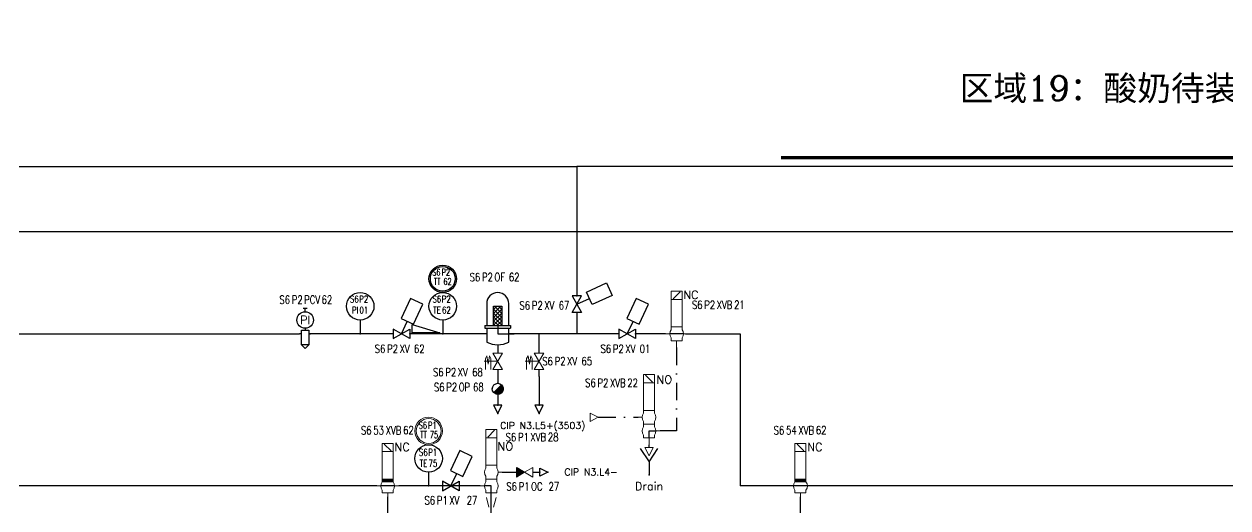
# Model space of a CAD drawing. Header units: inches. Extents: x 16718 to 18814, y 21622 to 22944.
# Drawn here: x 17290.4 to 17728, y 22768.4 to 22944.4 of the extents above; entities that cross this region are included whole.
import ezdxf
from ezdxf.enums import TextEntityAlignment as Align

# ---------------------------------------------------------------- set-up
doc = ezdxf.new("R2010")
doc.units = ezdxf.units.IN
doc.header["$MEASUREMENT"] = 0
doc.linetypes.add('ACAD_ISO02W100', pattern=[15, 12, -3])
doc.linetypes.add('DASHDOT2', pattern=[12.7, 6.35, -3.175, 0, -3.175])
doc.layers.add('31 Equipment', color=7, linetype='Continuous', lineweight=9)
doc.layers.add('33 Instruments Labels', color=7, linetype='Continuous', lineweight=9)
for name, color, linetype in [('CUVERIE', 7, 'Continuous'), ('LIBELLE-INSTRUM', 7, 'Continuous'), ('MATERIEL-DIVERS', 7, 'Continuous'), ('POMPES-PROCESS', 7, 'Continuous'), ('REPERES', 7, 'Continuous'), ('TEXTES', 7, 'Continuous'), ('TITRE', 7, 'Continuous'), ('TUYAUTERIE-EGOUT', 32, 'Continuous'), ('TUYAUTERIE-GAZ', 3, 'Continuous'), ('TUYAUTERIE-NEP', 4, 'DASHDOT2'), ('TUYAUTERIE-VAPEUR', 6, 'Continuous'), ('TUYAUTERIE-VAPEUR PROCESS', 6, 'Continuous'), ('TXT_FR', 7, 'Continuous'), ('VANNES', 7, 'Continuous')]:
    doc.layers.add(name, color=color, linetype=linetype)
doc.layers.get('REPERES').off()
doc.styles.add('ROMANC', font='romanc')
doc.styles.add('ROMANS', font='ROMANS.SHX')
pattern_1 = [(45, (0, 0), (-0.02245064, 0.02245064), [])]

# ---------------------------------------------------------------- blocks, each defined once
blk = doc.blocks.new('APV-VLV-SSEAT-M+MP42-3')
at = {"layer": '31 Equipment'}
h = blk.add_hatch(dxfattribs=at)
h.set_pattern_fill('ANSI31', color=256, scale=0.01, style=0)
h.set_pattern_definition(pattern_1)
h.paths.add_polyline_path([(2, 2.5), (-2, 2.5), (-2, 1.5), (2, 1.5)])
at = {"layer": '31 Equipment', "ltscale": 38}
for p, q in [((1.25, 15.25), (-1.25, 12.75)), ((-4, 0), (-2.5, 0)), ((-2, 2.5), (-2, 1.5)), ((-2, 1.5), (2, 1.5)), ((2, 2.5), (2, 1.5)), ((-2, -2.5), (-2, -1.5)), ((2, -2.5), (-2, -2.5)), ((-2, -2.5), (2, -2.5)), ((0, -2.5), (0, -5)), ((2, -2.5), (2, -1.5))]:
    blk.add_line(p, q, dxfattribs=at)
at = {"layer": '31 Equipment', "lineweight": 30}
blk.add_line((-2.5, 0), (2.5, 0), dxfattribs=at)
at = {"layer": '31 Equipment'}
blk.add_line((2.5, 0), (4, 0), dxfattribs=at)
at = {"layer": '31 Equipment', "ltscale": 38}
for points in [[(-2, 12.5), (2, 12.5), (2, 15.5), (-2, 15.5)], [(-2, 2.5), (2, 2.5), (2, 12.5), (-2, 12.5)]]:
    blk.add_lwpolyline(points, close=True, dxfattribs=at)
for start, end in [(143.1301, 216.8699), (323.1301, 36.8699)]:
    blk.add_arc((0, 0), 2.5, start, end, dxfattribs=at)
blk = doc.blocks.new('APV-FCE-GEN-REDCON-1')
at = {"layer": '31 Equipment', "color": 7}
for p, q in [((-2.5, 2.5), (2.5, 1.25)), ((2.5, 1.25), (2.5, 1.25)), ((2.5, -1.25), (-2.5, -2.5))]:
    blk.add_line(p, q, dxfattribs=at)
blk = doc.blocks.new('INSTR-M-L-TE')
at = {"color": 7, "extrusion": (0, -1, 0)}
blk.add_point((0, -10), dxfattribs=at)
at = {"layer": 'MATERIEL-DIVERS', "color": 7}
blk.add_line((0, -5), (0, -10), dxfattribs=at)
blk.add_circle((0, 0), 5, dxfattribs=at)
at = {"layer": 'LIBELLE-INSTRUM', "style": 'ROMANS', "width": 0.8, "flags": 8}
blk.add_attdef('TE', text='', height=3, dxfattribs=at).set_placement((0, 0), align=Align.MIDDLE)
blk = doc.blocks.new('APV-VLV-SSEAT-SW43-41')
at = {"layer": '31 Equipment', "ltscale": 38}
for p, q in [((1.25, 20.25), (-1.25, 17.75)), ((-2, 7.5), (-2, 6.5)), ((2, 7.5), (2, 6.5)), ((2.5, 5), (4, 5)), ((-2.5, 0), (-4, 0)), ((-2, 2.5), (-2, 3.5)), ((-2, 2.5), (2, 2.5)), ((-2, 2.5), (-2, 1.5)), ((2, 2.5), (2, 3.5)), ((2, 2.5), (2, 1.5)), ((-2, -1.5), (-2, -2.5)), ((-2, -2.5), (2, -2.5)), ((0, -2.5), (0, -5)), ((2, -1.5), (2, -2.5))]:
    blk.add_line(p, q, dxfattribs=at)
at = {"layer": '31 Equipment', "lineweight": 30}
for p, q in [((0, 0), (-2.5, 0)), ((0, -2.5), (0, 0))]:
    blk.add_line(p, q, dxfattribs=at)
at = {"layer": '31 Equipment', "ltscale": 38}
for points in [[(-2, 17.5), (2, 17.5), (2, 20.5), (-2, 20.5)], [(-2, 7.5), (2, 7.5), (2, 17.5), (-2, 17.5)]]:
    blk.add_lwpolyline(points, close=True, dxfattribs=at)
for centre, start, end in [((0, 5), 143.1301, 216.8699), ((0, 5), 323.1301, 36.8699), ((0, 0), 143.1301, 216.8699), ((0, 0), 323.1301, 36.8699)]:
    blk.add_arc(centre, 2.5, start, end, dxfattribs=at)
blk = doc.blocks.new('APV-INS-F-L-TT')
at = {"layer": '31 Equipment'}
for radius in [5, 4.5]:
    blk.add_circle((0, 0), radius, dxfattribs=at)
blk = doc.blocks.new('EGOUT')
at = {"color": 7}
for p, q in [((-3.2, 9.61), (0, 4.81)), ((0, 4.81), (3.2, 9.61)), ((0, 4.81), (0, 0))]:
    blk.add_line(p, q, dxfattribs=at)
at = {"color": 7, "extrusion": (0, -1, 0)}
blk.add_point((0, 0), dxfattribs=at)
at = {"layer": 'POMPES-PROCESS', "style": 'ROMANS'}
blk.add_attdef('EGOUT', text='', height=3, dxfattribs=at).set_placement((0, -4), align=Align.MIDDLE)
blk = doc.blocks.new('APV-SIGN-ARW-FLOW-1')
at = {"layer": '31 Equipment'}
for p, q in [((-1.5, -1.5), (-1.5, 1.5)), ((-1.5, 1.5), (1.5, 0)), ((1.5, 0), (-1.5, -1.5))]:
    blk.add_line(p, q, dxfattribs=at)
blk = doc.blocks.new('APV-VLV-SSEAT-SW42-3')
at = {"layer": '31 Equipment', "ltscale": 38}
for p, q in [((1.25, 15.25), (-1.25, 12.75)), ((-2, 2.5), (-2, 1.5)), ((2, 2.5), (2, 1.5)), ((-2, -2.5), (-2, -1.5)), ((2, -2.5), (-2, -2.5)), ((-2, -2.5), (2, -2.5)), ((0, -2.5), (0, -5)), ((2, -2.5), (2, -1.5))]:
    blk.add_line(p, q, dxfattribs=at)
at = {"layer": '31 Equipment'}
for p, q in [((-4, 0), (-2.5, 0)), ((2.5, 0), (4, 0))]:
    blk.add_line(p, q, dxfattribs=at)
at = {"layer": '31 Equipment', "lineweight": 30}
blk.add_line((2.5, 0), (-2.5, 0), dxfattribs=at)
at = {"layer": '31 Equipment', "ltscale": 38}
for points in [[(-2, 12.5), (2, 12.5), (2, 15.5), (-2, 15.5)], [(-2, 2.5), (2, 2.5), (2, 12.5), (-2, 12.5)]]:
    blk.add_lwpolyline(points, close=True, dxfattribs=at)
for start, end in [(143.1301, 216.8699), (323.1301, 36.8699)]:
    blk.add_arc((0, 0), 2.5, start, end, dxfattribs=at)
blk = doc.blocks.new('FLE23-A')
at = {"color": 7}
for p, q in [((0, 1.5), (-3, 0)), ((-3, 0), (0, -1.5)), ((0, -1.5), (0, 1.5))]:
    blk.add_line(p, q, dxfattribs=at)
at = {"layer": 'MATERIEL-DIVERS', "color": 7, "extrusion": (-1, 0, 0)}
blk.add_point((-3, 0), dxfattribs=at)
at = {"layer": 'MATERIEL-DIVERS', "color": 2}
for p in [(-3, 0), (0, 0)]:
    blk.add_point(p, dxfattribs=at)
at = {"layer": 'MATERIEL-DIVERS', "color": 7, "extrusion": (1, 0, 0)}
blk.add_point((0, 0), dxfattribs=at)
blk = doc.blocks.new('INSTR-M-L-PI')
at = {"color": 7, "extrusion": (0, -1, 0)}
blk.add_point((0, -10), dxfattribs=at)
at = {"layer": 'MATERIEL-DIVERS', "color": 7}
blk.add_line((0, -5), (0, -10), dxfattribs=at)
blk.add_circle((0, 0), 5, dxfattribs=at)
at = {"layer": 'LIBELLE-INSTRUM', "style": 'ROMANS', "width": 0.8, "flags": 8}
blk.add_attdef('PI', text='', height=3, dxfattribs=at).set_placement((0, 0), align=Align.MIDDLE)
blk = doc.blocks.new('DETR12MODIF')
at = {"layer": 'MATERIEL-DIVERS', "color": 7}
for p, q in [((-0.67, 9.33), (0.67, 9.33)), ((0, 8), (0, 9.33)), ((-1.33, 0), (-2, 0)), ((-1.33, -4), (-1.33, 1.33)), ((-1.33, 1.33), (1.33, 1.33)), ((1.33, 1.33), (1.33, -4)), ((1.33, 0), (2, 0)), ((-1.33, -4), (0, -5.33)), ((1.33, -4), (-1.33, -4)), ((0, -5.33), (1.33, -4))]:
    blk.add_line(p, q, dxfattribs=at)
at = {"layer": 'MATERIEL-DIVERS'}
blk.add_line((0, 2), (0, 1.33), dxfattribs=at)
blk.add_circle((0, 5), 3, dxfattribs=at)
at = {"layer": 'MATERIEL-DIVERS', "style": 'ROMANS'}
blk.add_text('PI', height=3, dxfattribs=at).set_placement((0, 5), align=Align.MIDDLE)
blk = doc.blocks.new('*X53')
at = {"color": 0}
for p, q in [((688.5, 377.37), (691.13, 380)), ((688.5, 378.79), (689.71, 380)), ((688.5, 375.96), (691.5, 378.96)), ((688.5, 374.54), (691.5, 377.54)), ((688.5, 373.13), (691.5, 376.13)), ((689.78, 373), (691.5, 374.72)), ((691.2, 373), (691.5, 373.3))]:
    blk.add_line(p, q, dxfattribs=at)
blk = doc.blocks.new('SAFILT')
for p, q in [((-4, 11), (-4, 3)), ((-1.5, 3), (-1.5, 10)), ((-1.5, 10), (1.5, 10)), ((1.5, 10), (1.5, 3)), ((4, 3), (4, 11)), ((-4, 0), (-6, 0)), ((-4.68, 3), (-4.68, 2)), ((-4.68, 3), (4.68, 3)), ((-4.68, 2), (4.68, 2)), ((-4, 2), (-4, -3)), ((0, 3), (0, 0)), ((0, 0), (6, 0)), ((4, -3), (4, 2)), ((4.68, 3), (4.68, 2)), ((0, -4), (0, -6))]:
    blk.add_line(p, q)
for centre, radius, start, end in [((0, 11), 4, 0, 180), ((0, 4.5), 8.5, 241.9275, 298.0725)]:
    blk.add_arc(centre, radius, start, end)
at = {"xscale": -1}
blk.add_blockref('*X53', (690, -370), dxfattribs=at)
blk.add_blockref('*X53', (-690, -370))
blk = doc.blocks.new('*X56')
at = {"color": 0}
for p, q in [((96.5, 163), (103.5, 170)), ((96.5, 162.9), (103.6, 170)), ((96.5, 162.9), (103.6, 170)), ((96.5, 162.9), (103.6, 170)), ((96.6, 162.9), (103.6, 169.9)), ((96.6, 162.9), (103.6, 169.9)), ((96.6, 162.8), (103.7, 169.9)), ((96.6, 162.8), (103.7, 169.9)), ((96.6, 162.8), (103.7, 169.9)), ((96.7, 162.8), (103.7, 169.8)), ((96.7, 162.7), (103.8, 169.8)), ((96.7, 162.7), (103.8, 169.8)), ((96.7, 162.7), (103.8, 169.8)), ((96.8, 162.7), (103.8, 169.7)), ((96.8, 162.7), (103.8, 169.7)), ((96.8, 162.6), (103.9, 169.7)), ((96.8, 162.6), (103.9, 169.7)), ((96.9, 162.6), (103.9, 169.6)), ((96.9, 162.6), (103.9, 169.6)), ((96.9, 162.6), (103.9, 169.6)), ((96.9, 162.5), (104, 169.6)), ((97, 162.5), (104, 169.5)), ((97, 162.5), (104, 169.5)), ((97, 162.5), (104, 169.5)), ((97, 162.5), (104, 169.5)), ((97.1, 162.4), (104.1, 169.4)), ((97.1, 162.4), (104.1, 169.4)), ((97.1, 162.4), (104.1, 169.4)), ((97.2, 162.4), (104.1, 169.3)), ((97.2, 162.4), (104.1, 169.3)), ((97.2, 162.4), (104.1, 169.3)), ((97.2, 162.3), (104.2, 169.3)), ((97.3, 162.3), (104.2, 169.2)), ((97.3, 162.3), (104.2, 169.2)), ((97.3, 162.3), (104.2, 169.2)), ((97.3, 162.3), (104.2, 169.2)), ((97.4, 162.2), (104.3, 169.1)), ((97.4, 162.2), (104.3, 169.1)), ((97.4, 162.2), (104.3, 169.1)), ((97.5, 162.2), (104.3, 169)), ((97.5, 162.2), (104.3, 169)), ((97.5, 162.2), (104.3, 169)), ((97.5, 162.1), (104.4, 169)), ((97.6, 162.1), (104.4, 168.9)), ((97.6, 162.1), (104.4, 168.9)), ((97.6, 162.1), (104.4, 168.9)), ((97.7, 162.1), (104.4, 168.8)), ((97.7, 162.1), (104.4, 168.8)), ((97.7, 162.1), (104.4, 168.8)), ((97.7, 162), (104.5, 168.8)), ((97.8, 162), (104.5, 168.7)), ((97.8, 162), (104.5, 168.7)), ((97.8, 162), (104.5, 168.7)), ((97.9, 162), (104.5, 168.6)), ((97.9, 162), (104.5, 168.6)), ((97.9, 162), (104.5, 168.6)), ((98, 161.9), (104.6, 168.5)), ((98, 161.9), (104.6, 168.5)), ((98, 161.9), (104.6, 168.5)), ((98, 161.9), (104.6, 168.5)), ((98.1, 161.9), (104.6, 168.4)), ((98.1, 161.9), (104.6, 168.4)), ((98.1, 161.9), (104.6, 168.4)), ((98.2, 161.8), (104.7, 168.3)), ((98.2, 161.8), (104.7, 168.3)), ((98.2, 161.8), (104.7, 168.3)), ((98.3, 161.8), (104.7, 168.2)), ((98.3, 161.8), (104.7, 168.2)), ((98.3, 161.8), (104.7, 168.2)), ((98.4, 161.8), (104.7, 168.1)), ((98.4, 161.8), (104.7, 168.1)), ((98.4, 161.7), (104.8, 168.1)), ((98.5, 161.7), (104.8, 168)), ((98.5, 161.7), (104.8, 168)), ((98.5, 161.7), (104.8, 168)), ((98.6, 161.7), (104.8, 167.9)), ((98.6, 161.7), (104.8, 167.9)), ((98.6, 161.7), (104.8, 167.9)), ((98.7, 161.7), (104.8, 167.8)), ((98.7, 161.7), (104.8, 167.8)), ((98.8, 161.7), (104.8, 167.7)), ((98.8, 161.6), (104.9, 167.7)), ((98.8, 161.6), (104.9, 167.7)), ((98.9, 161.6), (104.9, 167.6)), ((98.9, 161.6), (104.9, 167.6)), ((98.9, 161.6), (104.9, 167.6)), ((99, 161.6), (104.9, 167.5)), ((99, 161.6), (104.9, 167.5)), ((99, 161.6), (104.9, 167.5)), ((99.1, 161.6), (104.9, 167.4)), ((99.1, 161.6), (104.9, 167.4)), ((99.2, 161.6), (104.9, 167.3)), ((99.2, 161.6), (104.9, 167.3)), ((99.2, 161.6), (104.9, 167.3)), ((99.3, 161.6), (104.9, 167.2)), ((99.3, 161.5), (105, 167.2)), ((99.4, 161.5), (105, 167.1)), ((99.4, 161.5), (105, 167.1)), ((99.4, 161.5), (105, 167.1)), ((99.5, 161.5), (105, 167)), ((99.5, 161.5), (105, 167)), ((99.6, 161.5), (105, 166.9)), ((99.6, 161.5), (105, 166.9)), ((99.6, 161.5), (105, 166.9)), ((99.7, 161.5), (105, 166.8)), ((99.7, 161.5), (105, 166.8)), ((99.8, 161.5), (105, 166.7)), ((99.8, 161.5), (105, 166.7)), ((99.9, 161.5), (105, 166.6)), ((99.9, 161.5), (105, 166.6)), ((99.9, 161.5), (105, 166.6)), ((100, 161.5), (105, 166.5)), ((100, 161.5), (105, 166.5)), ((100.1, 161.5), (105, 166.4)), ((100.1, 161.5), (105, 166.4)), ((100.2, 161.5), (105, 166.3)), ((100.2, 161.5), (105, 166.3)), ((100.3, 161.5), (105, 166.2)), ((100.3, 161.5), (105, 166.2)), ((100.4, 161.5), (105, 166.1)), ((100.4, 161.5), (105, 166.1)), ((100.5, 161.5), (105, 166)), ((100.5, 161.5), (105, 166)), ((100.6, 161.5), (105, 165.9)), ((100.6, 161.5), (105, 165.9)), ((100.7, 161.5), (105, 165.8)), ((100.7, 161.6), (104.9, 165.8)), ((100.8, 161.6), (104.9, 165.7)), ((100.8, 161.6), (104.9, 165.7)), ((100.9, 161.6), (104.9, 165.6)), ((100.9, 161.6), (104.9, 165.6)), ((101, 161.6), (104.9, 165.5)), ((101, 161.6), (104.9, 165.5)), ((101.1, 161.6), (104.9, 165.4)), ((101.2, 161.6), (104.9, 165.3)), ((101.2, 161.6), (104.9, 165.3)), ((101.3, 161.7), (104.8, 165.2)), ((101.3, 161.7), (104.8, 165.2)), ((101.4, 161.7), (104.8, 165.1)), ((101.5, 161.7), (104.8, 165)), ((101.5, 161.7), (104.8, 165)), ((101.6, 161.8), (104.7, 164.9)), ((101.7, 161.8), (104.7, 164.8)), ((101.7, 161.8), (104.7, 164.8)), ((101.8, 161.8), (104.7, 164.7)), ((101.9, 161.9), (104.6, 164.6)), ((102, 161.9), (104.6, 164.5)), ((102, 161.9), (104.6, 164.5)), ((102.1, 162), (104.5, 164.4)), ((102.2, 162), (104.5, 164.3)), ((102.3, 162.1), (104.4, 164.2)), ((102.4, 162.1), (104.4, 164.1)), ((102.5, 162.2), (104.3, 164)), ((102.6, 162.2), (104.3, 163.9)), ((102.7, 162.3), (104.2, 163.8)), ((102.9, 162.4), (104.1, 163.6)), ((103, 162.5), (104, 163.5)), ((103.3, 162.7), (103.8, 163.2))]:
    blk.add_line(p, q, dxfattribs=at)
blk = doc.blocks.new('ST')
at = {"color": 7}
blk.add_line((-1.41, 1.42), (1.42, -1.41), dxfattribs=at)
for start, end in [(134.8377, 315.1619), (315.2431, 134.7569)]:
    blk.add_arc((0, 0), 2, start, end, dxfattribs=at)
at = {"color": 7, "extrusion": (-1, 0, 0)}
blk.add_point((-2, 0), dxfattribs=at)
at = {"color": 7, "extrusion": (0, 1, 0)}
blk.add_point((0, 2), dxfattribs=at)
at = {"color": 7, "extrusion": (1, 0, 0)}
blk.add_point((2, 0), dxfattribs=at)
at = {"color": 7, "extrusion": (0, -1, 0)}
blk.add_point((0, -2), dxfattribs=at)
at = {"color": 7, "xscale": -0.4, "yscale": 0.4, "zscale": 0.4}
blk.add_blockref('*X56', (40, -66.6), dxfattribs=at)
blk = doc.blocks.new('VANNE SIEGE INCLINE')
at = {"color": 7}
for p, q in [((-3, 1.73), (-3, -1.73)), ((-3, -1.73), (3, 1.73)), ((3, -1.73), (-3, 1.73)), ((3, 1.73), (3, -1.73))]:
    blk.add_line(p, q, dxfattribs=at)
at = {"color": 7, "extrusion": (-1, 0, 0)}
blk.add_point((-3, 0), dxfattribs=at)
at = {"color": 7, "extrusion": (1, 0, 0)}
blk.add_point((3, 0), dxfattribs=at)
at = {"layer": 'VANNES'}
for p, q in [((3.23, 12.84), (-0.15, 5.59)), ((7.76, 10.73), (3.23, 12.84)), ((4.38, 3.47), (7.76, 10.73)), ((-0.15, 5.59), (4.38, 3.47)), ((0, 0), (2.11, 4.53))]:
    blk.add_line(p, q, dxfattribs=at)
blk = doc.blocks.new('APV-VLV-SOLV-22-1')
at = {"layer": '31 Equipment', "linetype": 'ACAD_ISO02W100', "ltscale": 38}
for p, q in [((-1, 4.5), (-2, 4)), ((3, 4.5), (-1, 4.5)), ((0, 0), (0, 5)), ((-2, 4), (1, 3.5)), ((-2, 3), (1, 3.5)), ((-1, 2.5), (-2, 3)), ((3, 2.5), (-1, 2.5))]:
    blk.add_line(p, q, dxfattribs=at)
at = {"layer": '31 Equipment', "ltscale": 38}
for p, q in [((-3, 0), (-4, 0)), ((3, 0), (4, 0))]:
    blk.add_line(p, q, dxfattribs=at)
at = {"layer": '31 Equipment'}
for p, q in [((-3, 1.734), (-3, -1.734)), ((-3, -1.734), (3, 1.734)), ((3, -1.734), (-3, 1.734)), ((3, 1.734), (3, -1.734))]:
    blk.add_line(p, q, dxfattribs=at)
blk = doc.blocks.new('REPNORM1')
at = {"layer": 'TEXTES', "style": 'ROMANS', "width": 0.75}
for tag, p in [('ZONE', (-9.75, -1.25)), ('SOUSZONE', (-5.25, -1.25)), ('ELEMENT', (-0.75, -1.25)), ('NUM', (5.59, -1.22))]:
    blk.add_attdef(tag, p, '', height=3, dxfattribs=at)
blk = doc.blocks.new('REPINS')
at = {"layer": 'TEXTES', "style": 'ROMANS', "width": 0.75}
for tag, p in [('ZONE', (-3.3, 1)), ('SOUSZONE', (0.1, 1)), ('NUM', (0.2, -3))]:
    blk.add_attdef(tag, p, '', height=2.5, dxfattribs=at)
blk.add_attdef('ELEMENT', text='', height=2.5, dxfattribs=at).set_placement((-0.2, -3), align=Align.RIGHT)
blk = doc.blocks.new('REPINS2')
at = {"layer": 'TEXTES', "style": 'ROMANS', "width": 0.7}
for tag, p in [('ZONE', (-3.35, 0.8)), ('SOUSZONE', (0.05, 0.8)), ('NUM', (0.7, -2.6))]:
    blk.add_attdef(tag, p, '', height=2.5, dxfattribs=at)
blk.add_attdef('ELEMENT', text='', height=2.5, dxfattribs=at).set_placement((-1.56, -2.59), align=Align.CENTER)
blk = doc.blocks.new('REPNORM')
at = {"layer": 'TEXTES', "style": 'ROMANS', "width": 0.75}
for tag, p in [('ZONE', (-9.75, -1.25)), ('SOUSZONE', (-5.25, -1.25)), ('ELEMENT', (0, -1.25)), ('NUM', (4.5, -1.25))]:
    blk.add_attdef(tag, p, '', height=3, dxfattribs=at)
blk = doc.blocks.new('APV-FCE-NRV-GEN-1')
at = {"layer": '31 Equipment'}
h = blk.add_hatch(dxfattribs=at)
h.set_pattern_fill('ANSI31', color=256, scale=0.01, style=0)
h.set_pattern_definition(pattern_1)
h.paths.add_polyline_path([(3, 1.75), (3, -1.75), (0, 0)])
at = {"layer": '31 Equipment', "linetype": 'ACAD_ISO02W100', "ltscale": 38}
for p, q in [((-3, 0), (-5, 0)), ((0, 0), (-3, 1.75)), ((-3, 1.75), (-3, -1.75)), ((0, 0), (-3, -1.75)), ((0, 0), (3, 1.75)), ((0, 0), (3, -1.75)), ((3, 1.75), (3, -1.75)), ((3, 0), (5, 0))]:
    blk.add_line(p, q, dxfattribs=at)
blk = doc.blocks.new('PENTE-G')
at = {"layer": 'MATERIEL-DIVERS'}
blk.add_lwpolyline([(-5, 2), (5, 2), (5, 5), (-5, 2)], dxfattribs=at)

msp = doc.modelspace()

# ---------------------------------------------------------------- linework, layer by layer
at = {"color": 7, "extrusion": (0, -1, 0)}
msp.add_point((17442.59, 22831.75), dxfattribs=at)
at = {"layer": '31 Equipment', "color": 7, "extrusion": (0, -1, 0)}
msp.add_point((17404.34, 22831.78), dxfattribs=at)
at = {"layer": 'MATERIEL-DIVERS', "color": 7}
msp.add_line((17442.59, 22836.75), (17442.59, 22831.75), dxfattribs=at)
at = {"layer": 'MATERIEL-DIVERS'}
msp.add_lwpolyline([(17860.08, 22943.8, 1.2, 1.2, 0), (17860.08, 22895.8, 1.2, 1.2, 0), (17565.48, 22895.8, 0, 0, 0), (17565.48, 22943.8, 0, 0, 0)], format="xyseb", close=True, dxfattribs=at)
for radius in [5, 4.5]:
    msp.add_circle((17442.59, 22851.75), radius, dxfattribs=at)
at = {"layer": 'MATERIEL-DIVERS', "color": 7}
msp.add_circle((17442.59, 22841.75), 5, dxfattribs=at)
at = {"layer": 'TUYAUTERIE-EGOUT'}
msp.add_line((17517.59, 22790.4), (17517.59, 22791.4), dxfattribs=at)
at = {"layer": 'TUYAUTERIE-GAZ'}
for p, q in [((17491.34, 22839.5), (17491.34, 22831.75)), ((16804.86, 22831.75), (17390.59, 22831.75)), ((17424.59, 22831.75), (17393.92, 22831.75)), ((17424.59, 22831.75), (17394.59, 22831.75)), ((17458.59, 22831.75), (17430.59, 22831.75)), ((17457.59, 22831.75), (17430.59, 22831.75)), ((17506.63, 22831.75), (17466.59, 22831.75)), ((17477.59, 22824.75), (17477.59, 22831.75)), ((17523.59, 22831.75), (17512.63, 22831.75)), ((17530.84, 22831.75), (17550.67, 22831.75)), ((17550.67, 22831.75), (17550.67, 22776.41)), ((17462.59, 22821.74), (17462.59, 22821.76)), ((17477.59, 22821.74), (17477.59, 22821.76)), ((17385.98, 22776.41), (17126.61, 22776.41)), ((17418.61, 22776.41), (17385.98, 22776.41)), ((17456.21, 22776.41), (17426.61, 22776.41)), ((17456.21, 22776.41), (17448.55, 22776.41)), ((17460.21, 22765.41), (17460.21, 22776.41)), ((17672.1, 22776.41), (17550.67, 22776.41)), ((18109.6, 22776.41), (17672.1, 22776.41)), ((17422.61, 22700.41), (17422.61, 22772.41)), ((17422.61, 22700.41), (17422.61, 22772.41)), ((17422.61, 22700.41), (17422.61, 22772.41)), ((17572.61, 22700.41), (17572.61, 22772.41)), ((17572.61, 22700.41), (17572.61, 22772.41)), ((17572.61, 22700.41), (17572.61, 22772.41))]:
    msp.add_line(p, q, dxfattribs=at)
msp.add_lwpolyline([(16798.35, 22803.27), (16798.35, 22868.93), (18154.78, 22868.93), (18154.78, 22831.75), (18188.25, 22831.75)], dxfattribs=at)
at = {"layer": 'TUYAUTERIE-NEP'}
for p, q in [((17527.59, 22826.75), (17527.59, 22796.4)), ((17499.12, 22801.4), (17513.59, 22801.4)), ((17527.59, 22796.4), (17521.59, 22796.4)), ((17464.21, 22781.41), (17469.35, 22781.41)), ((17475.35, 22781.41), (17477.83, 22781.41))]:
    msp.add_line(p, q, dxfattribs=at)
at = {"layer": 'TUYAUTERIE-VAPEUR'}
for p, q in [((16854.18, 22892.65), (17491.34, 22892.65)), ((17491.34, 22892.65), (17491.34, 22845.5))]:
    msp.add_line(p, q, dxfattribs=at)
at = {"layer": 'TUYAUTERIE-VAPEUR PROCESS'}
for p, q in [((18289, 22892.65), (17491.34, 22892.65)), ((17462.59, 22825.75), (17462.59, 22824.75)), ((17462.59, 22818.75), (17462.59, 22813.75)), ((17477.58, 22816.25), (17477.58, 22818.75)), ((17477.58, 22816.25), (17477.58, 22805.75)), ((17462.59, 22809.75), (17462.59, 22805.75))]:
    msp.add_line(p, q, dxfattribs=at)

# ---------------------------------------------------------------- block references
at = {"layer": '33 Instruments Labels'}
msp.add_blockref('INSTR-M-L-TE', (17437.46, 22786.41), dxfattribs=at)
at = {"layer": 'CUVERIE', "xscale": -1, "rotation": 90}
for p in [(17462.59, 22821.75), (17477.58, 22821.75)]:
    msp.add_blockref('APV-VLV-SOLV-22-1', p, dxfattribs=at)
at = {"layer": 'MATERIEL-DIVERS', "xscale": -1}
for name, p, rotation in [('VANNE SIEGE INCLINE', (17491.34, 22842.5), 270), ('APV-SIGN-ARW-FLOW-1', (17497.62, 22801.4), 180)]:
    msp.add_blockref(name, p, dxfattribs=dict(at, rotation=rotation))
at = {"layer": 'MATERIEL-DIVERS'}
for name, p in [('INSTR-M-L-PI', (17412.59, 22841.75)), ('VANNE SIEGE INCLINE', (17427.59, 22831.75)), ('SAFILT', (17462.59, 22831.75)), ('VANNE SIEGE INCLINE', (17509.63, 22831.75)), ('DETR12MODIF', (17392.59, 22831.75)), ('VANNE SIEGE INCLINE', (17445.55, 22776.41))]:
    msp.add_blockref(name, p, dxfattribs=at)
at = {"layer": 'MATERIEL-DIVERS', "xscale": -1}
for name, p in [('PENTE-G', (17436.54, 22830.15)), ('ST', (17462.59, 22811.75)), ('APV-FCE-NRV-GEN-1', (17472.35, 22781.41)), ('FLE23-A', (17477.83, 22781.41))]:
    msp.add_blockref(name, p, dxfattribs=at)
at = {"layer": 'MATERIEL-DIVERS'}
msp.add_blockref('EGOUT', (17517.59, 22780.4), dxfattribs=at).add_auto_attribs({'EGOUT': 'Drain'})
at = {"layer": 'MATERIEL-DIVERS', "rotation": 270}
msp.add_blockref('APV-SIGN-ARW-FLOW-1', (17517.59, 22788.9), dxfattribs=at)
at = {"layer": 'MATERIEL-DIVERS', "xscale": 0.7000000000000455, "yscale": 0.7000000000000455, "zscale": 0.7000000000000455, "rotation": 270}
msp.add_blockref('APV-FCE-GEN-REDCON-1', (17460.21, 22770.41), dxfattribs=at)
at = {"layer": 'REPERES'}
for name, p, values in [('REPINS2', (17442.12, 22852.11), {'ZONE': 'S6', 'SOUSZONE': 'P2', 'NUM': '62', 'ELEMENT': 'TT'}), ('REPNORM1', (17392.98, 22843.87), {'ZONE': 'S6', 'SOUSZONE': 'P2', 'ELEMENT': 'PCV', 'NUM': '62'}), ('REPINS', (17412.12, 22842.11), {'ZONE': 'S6', 'SOUSZONE': 'P2', 'ELEMENT': 'PI', 'NUM': '01'}), ('REPNORM1', (17542.89, 22842.02), {'ZONE': 'S6', 'SOUSZONE': 'P2', 'ELEMENT': 'XVB', 'NUM': '21'}), ('REPNORM1', (17504.09, 22813.64), {'ZONE': 'S6', 'SOUSZONE': 'P2', 'ELEMENT': 'XVB', 'NUM': '22'}), ('REPINS2', (17437.21, 22796.41), {'ZONE': 'S6', 'SOUSZONE': 'P1', 'NUM': '75', 'ELEMENT': 'TT'}), ('REPNORM1', (17422.61, 22796.41), {'ZONE': 'S6', 'SOUSZONE': '53', 'ELEMENT': 'XVB', 'NUM': '62'}), ('REPNORM1', (17475.21, 22793.91), {'ZONE': 'S6', 'SOUSZONE': 'P1', 'ELEMENT': 'XVB', 'NUM': '28'}), ('REPNORM1', (17572.61, 22796.41), {'ZONE': 'S6', 'SOUSZONE': '54', 'ELEMENT': 'XVB', 'NUM': '62'}), ('REPNORM1', (17475.46, 22775.96), {'ZONE': 'S6', 'SOUSZONE': 'P1', 'ELEMENT': 'OC', 'NUM': '27'}), ('REPNORM1', (17445.71, 22770.91), {'ZONE': 'S6', 'SOUSZONE': 'P1', 'ELEMENT': 'XV', 'NUM': '27'})]:
    msp.add_blockref(name, p, dxfattribs=at).add_auto_attribs(values)
ref = msp.add_blockref('REPNORM', (17462.12, 22852.11), dxfattribs=at)
ref.add_attrib('ZONE', 'S6', (17452.37, 22850.86), dxfattribs={"layer": 'TEXTES', "height": 3, "style": 'ROMANS', "width": 0.75})
ref.add_attrib('SOUSZONE', 'P2', (17456.87, 22850.87), dxfattribs={"layer": 'TEXTES', "height": 3, "style": 'ROMANS', "width": 0.75})
ref.add_attrib('ELEMENT', 'OF', (17461.39, 22850.87), dxfattribs={"layer": 'TEXTES', "height": 3, "style": 'ROMANS', "width": 0.75})
ref.add_attrib('NUM', '62', (17466.62, 22850.87), dxfattribs={"layer": 'TEXTES', "height": 3, "style": 'ROMANS', "width": 0.75})
for p, rotation, values in [((17442.12, 22842.11), 0.0002280594390136059, {'ZONE': 'S6', 'SOUSZONE': 'P2', 'ELEMENT': 'TE', 'NUM': '62'}), ((17437.21, 22786.41), 0.0002280594390062327, {'ZONE': 'S6', 'SOUSZONE': 'P1', 'ELEMENT': 'TE', 'NUM': '75'})]:
    msp.add_blockref('REPINS', p, dxfattribs=dict(at, rotation=rotation)).add_auto_attribs(values)
ref = msp.add_blockref('REPNORM', (17480.23, 22841.8), dxfattribs=at)
ref.add_attrib('ZONE', 'S6', (17470.48, 22840.55), dxfattribs={"layer": 'TEXTES', "height": 3, "style": 'ROMANS', "width": 0.75})
ref.add_attrib('SOUSZONE', 'P2', (17474.98, 22840.56), dxfattribs={"layer": 'TEXTES', "height": 3, "style": 'ROMANS', "width": 0.75})
ref.add_attrib('ELEMENT', 'XV', (17479.5, 22840.56), dxfattribs={"layer": 'TEXTES', "height": 3, "style": 'ROMANS', "width": 0.75})
ref.add_attrib('NUM', '67', (17484.73, 22840.56), dxfattribs={"layer": 'TEXTES', "height": 3, "style": 'ROMANS', "width": 0.75})
ref = msp.add_blockref('REPNORM', (17427.64, 22826.02), dxfattribs=at)
ref.add_attrib('ZONE', 'S6', (17417.89, 22824.77), dxfattribs={"layer": 'TEXTES', "height": 3, "style": 'ROMANS', "width": 0.75})
ref.add_attrib('SOUSZONE', 'P2', (17422.39, 22824.77), dxfattribs={"layer": 'TEXTES', "height": 3, "style": 'ROMANS', "width": 0.75})
ref.add_attrib('ELEMENT', 'XV', (17426.9, 22824.77), dxfattribs={"layer": 'TEXTES', "height": 3, "style": 'ROMANS', "width": 0.75})
ref.add_attrib('NUM', '62', (17432.14, 22824.77), dxfattribs={"layer": 'TEXTES', "height": 3, "style": 'ROMANS', "width": 0.75})
ref = msp.add_blockref('REPNORM', (17509.68, 22826.02), dxfattribs=at)
ref.add_attrib('ZONE', 'S6', (17499.93, 22824.77), dxfattribs={"layer": 'TEXTES', "height": 3, "style": 'ROMANS', "width": 0.75})
ref.add_attrib('SOUSZONE', 'P2', (17504.43, 22824.77), dxfattribs={"layer": 'TEXTES', "height": 3, "style": 'ROMANS', "width": 0.75})
ref.add_attrib('ELEMENT', 'XV', (17508.95, 22824.77), dxfattribs={"layer": 'TEXTES', "height": 3, "style": 'ROMANS', "width": 0.75})
ref.add_attrib('NUM', '01', (17514.18, 22824.77), dxfattribs={"layer": 'TEXTES', "height": 3, "style": 'ROMANS', "width": 0.75})
ref = msp.add_blockref('REPNORM', (17488.51, 22821.55), dxfattribs=at)
ref.add_attrib('ZONE', 'S6', (17478.76, 22820.3), dxfattribs={"layer": 'TEXTES', "height": 3, "style": 'ROMANS', "width": 0.75})
ref.add_attrib('SOUSZONE', 'P2', (17483.26, 22820.3), dxfattribs={"layer": 'TEXTES', "height": 3, "style": 'ROMANS', "width": 0.75})
ref.add_attrib('ELEMENT', 'XV', (17487.77, 22820.3), dxfattribs={"layer": 'TEXTES', "height": 3, "style": 'ROMANS', "width": 0.75})
ref.add_attrib('NUM', '65', (17493.01, 22820.3), dxfattribs={"layer": 'TEXTES', "height": 3, "style": 'ROMANS', "width": 0.75})
ref = msp.add_blockref('REPNORM', (17448.79, 22817.53), dxfattribs=at)
ref.add_attrib('ZONE', 'S6', (17439.04, 22816.28), dxfattribs={"layer": 'TEXTES', "height": 3, "style": 'ROMANS', "width": 0.75})
ref.add_attrib('SOUSZONE', 'P2', (17443.54, 22816.29), dxfattribs={"layer": 'TEXTES', "height": 3, "style": 'ROMANS', "width": 0.75})
ref.add_attrib('ELEMENT', 'XV', (17448.05, 22816.29), dxfattribs={"layer": 'TEXTES', "height": 3, "style": 'ROMANS', "width": 0.75})
ref.add_attrib('NUM', '68', (17453.29, 22816.29), dxfattribs={"layer": 'TEXTES', "height": 3, "style": 'ROMANS', "width": 0.75})
ref = msp.add_blockref('REPNORM', (17449.12, 22812.11), dxfattribs=at)
ref.add_attrib('ZONE', 'S6', (17439.37, 22810.86), dxfattribs={"layer": 'TEXTES', "height": 3, "style": 'ROMANS', "width": 0.75})
ref.add_attrib('SOUSZONE', 'P2', (17443.87, 22810.87), dxfattribs={"layer": 'TEXTES', "height": 3, "style": 'ROMANS', "width": 0.75})
ref.add_attrib('ELEMENT', 'OP', (17448.39, 22810.87), dxfattribs={"layer": 'TEXTES', "height": 3, "style": 'ROMANS', "width": 0.75})
ref.add_attrib('NUM', '68', (17453.62, 22810.87), dxfattribs={"layer": 'TEXTES', "height": 3, "style": 'ROMANS', "width": 0.75})
at = {"layer": 'TITRE', "color": 7, "rotation": 90}
for p in [(17462.59, 22805.75), (17477.58, 22805.75)]:
    msp.add_blockref('FLE23-A', p, dxfattribs=at)
at = {"layer": 'TUYAUTERIE-NEP'}
for name, p in [('APV-VLV-SSEAT-SW42-3', (17527.59, 22831.75)), ('APV-INS-F-L-TT', (17437.46, 22796.41))]:
    msp.add_blockref(name, p, dxfattribs=at)
at = {"layer": 'TUYAUTERIE-NEP', "xscale": -1}
for p in [(17422.61, 22776.41), (17572.61, 22776.41)]:
    msp.add_blockref('APV-VLV-SSEAT-M+MP42-3', p, dxfattribs=at)
at = {"layer": 'VANNES', "xscale": -1}
msp.add_blockref('APV-VLV-SSEAT-SW43-41', (17517.59, 22796.4), dxfattribs=at)
at = {"layer": 'VANNES'}
msp.add_blockref('APV-VLV-SSEAT-SW43-41', (17460.21, 22776.41), dxfattribs=at)

# ---------------------------------------------------------------- texts
at = {"layer": '31 Equipment', "style": 'ROMANS'}
for s, p in [('CIP N3.L5+(3503)', (17463.47, 22797.14)), ('CIP N3.L4-', (17486.8, 22780.27))]:
    msp.add_text(s, height=2.5, dxfattribs=at).set_placement(p)
at = {"layer": 'TEXTES', "style": 'ROMANS'}
for s, p in [('NC', (17530.05, 22844.41)), ('NO', (17520.28, 22813.6)), ('NC', (17425.08, 22789.07)), ('NO', (17462.5, 22789.32)), ('NC', (17575.08, 22789.07))]:
    msp.add_text(s, height=3, dxfattribs=at).set_placement(p)
at = {"layer": 'TXT_FR', "insert": (17705.66, 22920.57), "char_height": 9, "width": 294.206, "attachment_point": 5, "style": 'ROMANC'}
msp.add_mtext('{\\fSimSun|b0|i0|c134|p2;区域}19{\\fSimSun|b0|i0|c134|p2;：酸奶待装系统 \\fSimSun|b0|i0|c0|p2;ST\\fSimSun|b0|i0|c134|p2;3}', dxfattribs=at)

doc.saveas('drawing.dxf')
